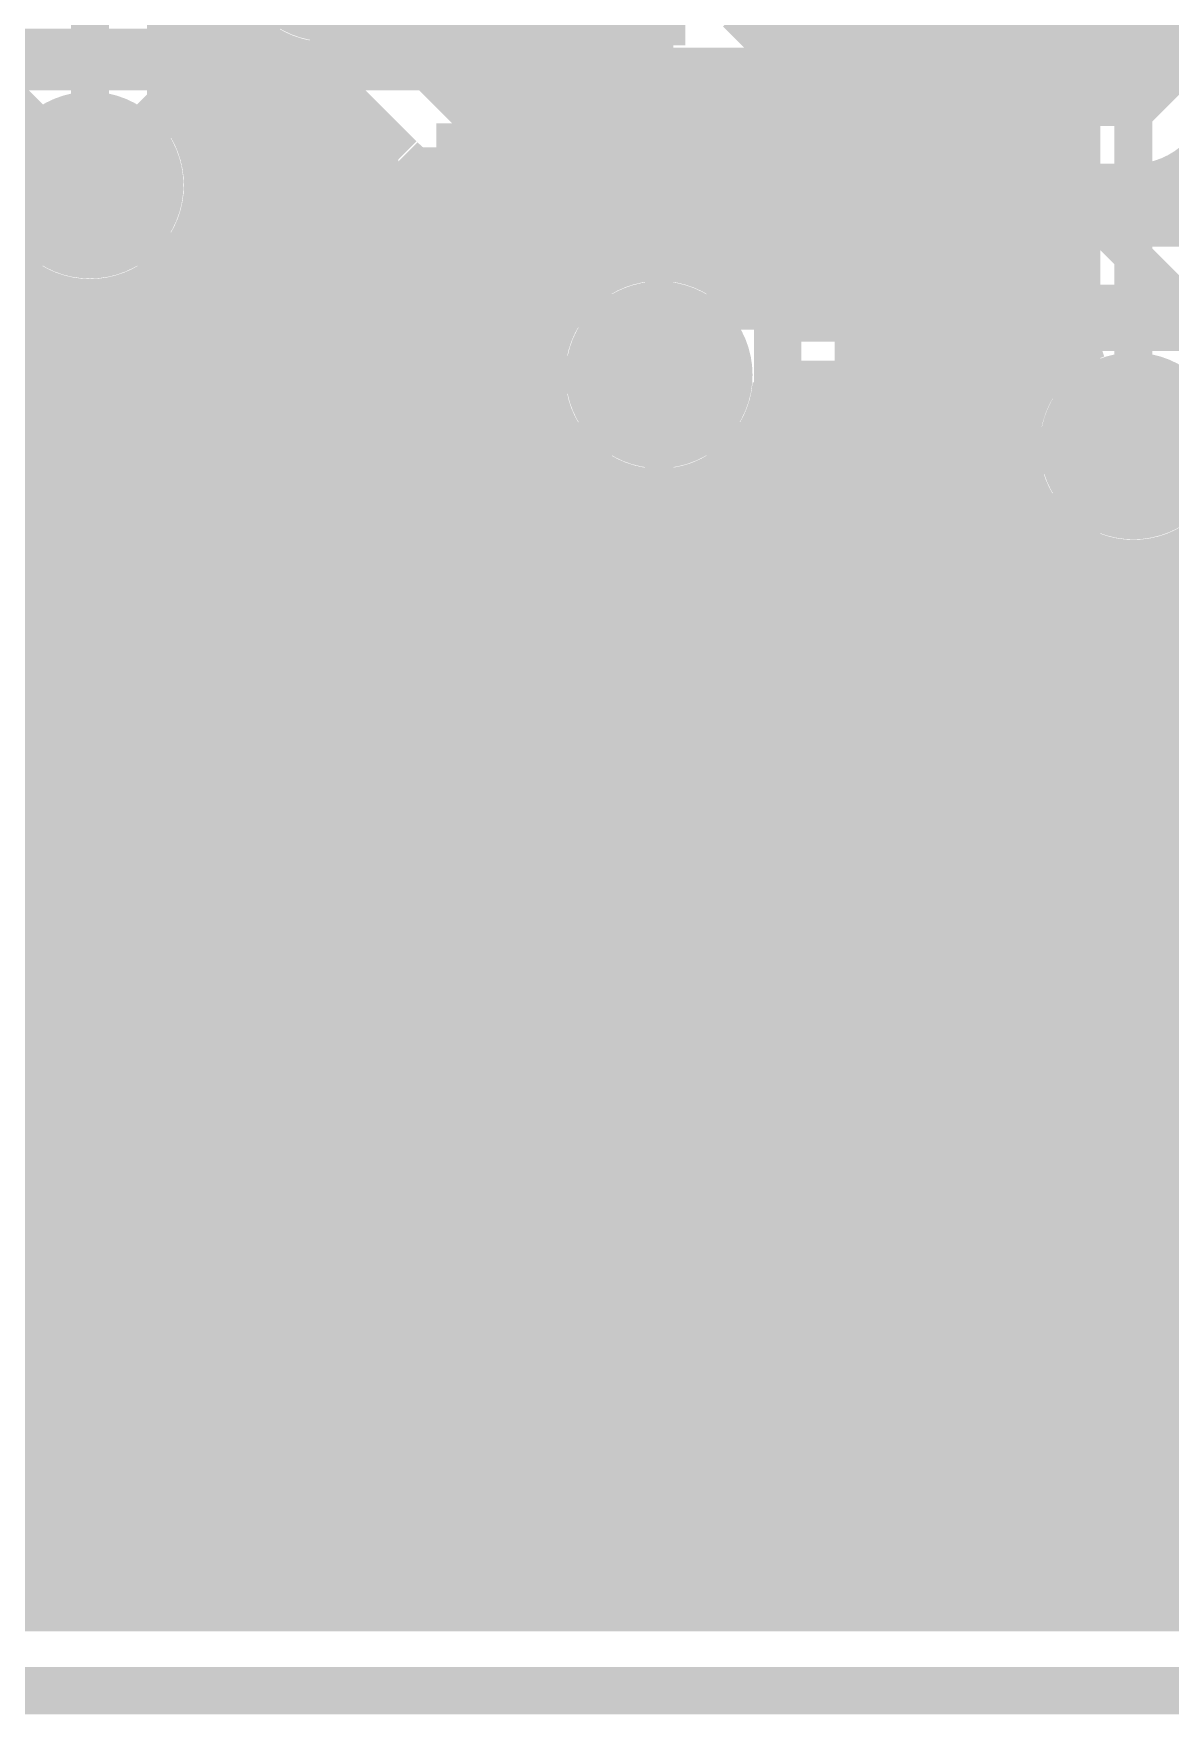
# Model space of a CAD drawing. Extents: x -4 to 136, y -50 to 40.
# Drawn here: x 36.15 to 42.24, y -4.13 to 4.88 of the extents above; entities that cross this region are included whole.
import ezdxf

# ---------------------------------------------------------------- set-up
doc = ezdxf.new("R2010")
doc.units = 0
doc.header["$MEASUREMENT"] = 0
doc.layers.get('0').update_dxf_attribs({"linetype": 'CONTINUOUS'})
for name, color, linetype in [('25-335-0_BOT', 7, 'CONTINUOUS'), ('25-335-0_DRD', 7, 'CONTINUOUS'), ('25-335-0_GND', 6, 'CONTINUOUS'), ('25-335-0_IN1', 4, 'CONTINUOUS'), ('25-335-0_SMT', 5, 'CONTINUOUS'), ('25-335-0_SPT', 10, 'CONTINUOUS'), ('25-335-0_SST', 9, 'CONTINUOUS'), ('25-335-0_TOP', 12, 'CONTINUOUS'), ('THRUHOLE_TAP', 15, 'CONTINUOUS')]:
    doc.layers.add(name, color=color, linetype=linetype)

# ---------------------------------------------------------------- blocks, each defined once
blk = doc.blocks.new('ROUND_40')
at = {"const_width": 0.29972}
blk.add_lwpolyline([(-0.14986, 0, 1), (0.14986, 0, 1)], format="xyb", close=True, dxfattribs=at)
blk = doc.blocks.new('ROUND_60')
at = {"const_width": 0.50038}
blk.add_lwpolyline([(-0.25019, 0, 1), (0.25019, 0, 1)], format="xyb", close=True, dxfattribs=at)
blk = doc.blocks.new('ROUND_63')
at = {"const_width": 0.0635}
blk.add_lwpolyline([(-0.03175, 0, 1), (0.03175, 0, 1)], format="xyb", close=True, dxfattribs=at)
blk = doc.blocks.new('RECTANGLE_2')
blk.add_solid([(0.4826, 0.4064), (0.4826, -0.4064), (-0.4826, 0.4064), (-0.4826, -0.4064)])
blk = doc.blocks.new('RECTANGLE_17')
blk.add_solid([(0.508, 0.635), (0.508, -0.635), (-0.508, 0.635), (-0.508, -0.635)])
blk = doc.blocks.new('ROUND_23')
at = {"const_width": 0.10033}
blk.add_lwpolyline([(-0.050164, 0, 1), (0.050164, 0, 1)], format="xyb", close=True, dxfattribs=at)

msp = doc.modelspace()

# ---------------------------------------------------------------- linework, layer by layer
at = {"layer": '25-335-0_BOT'}
for points, const_width in [([(36.449, 4.064), (36.449, 8.763)], 0.2032), ([(36.8808, 7.05866), (36.8808, 4.5212)], 0.254), ([(37.0332, 6.94182), (37.0332, 4.30022)], 0.254), ([(43.053, 5.588), (42.037, 4.572), (38.481, 4.572), (37.719, 5.334)], 0.381), ([(37.25926, 4.9022), (36.8808, 4.9022)], 0.254), ([(37.2618, 4.89966), (37.2618, -3.556)], 0.254), ([(37.4904, 4.74726), (37.4904, -3.556)], 0.254), ([(37.6428, 4.6736), (36.8808, 4.6736)], 0.254), ([(37.60216, 4.71424), (38.10762, 4.20878)], 0.254), ([(37.719, 4.5974), (37.719, -3.556)], 0.254), ([(37.8714, 4.445), (36.94938, 4.445)], 0.254), ([(37.9476, 4.3688), (37.9476, -3.556)], 0.254), ([(38.1, 4.2164), (37.0586, 4.2164)], 0.254), ([(38.1762, 4.15036), (38.1762, -3.556)], 0.254), ([(42.291, 4.11734), (42.291, 3.8608)], 0.254), ([(38.4048, 4.05638), (38.4048, -3.556)], 0.254), ([(42.037, 4.0513), (38.481, 4.0513)], 0.254), ([(38.6334, 4.0513), (38.6334, -3.556)], 0.254), ([(38.862, 4.0513), (38.862, -3.556)], 0.254), ([(39.0906, 4.0513), (39.0906, 3.52806)], 0.254), ([(39.3192, 4.0513), (39.3192, 3.65252)], 0.254), ([(39.5478, 4.0513), (39.5478, 3.7084)], 0.254), ([(39.7764, 4.0513), (39.7764, 3.8481)], 0.254), ([(40.005, 4.0513), (40.005, 3.8608)], 0.254), ([(40.2336, 4.0513), (40.2336, 3.8608)], 0.254), ([(40.4622, 4.0513), (40.4622, 3.8608)], 0.254), ([(40.6908, 4.0513), (40.6908, 3.8608)], 0.254), ([(40.9194, 4.0513), (40.9194, 3.8608)], 0.254), ([(41.148, 4.0513), (41.148, 3.8608)], 0.254), ([(41.3766, 4.0513), (41.3766, 3.8608)], 0.254), ([(41.6052, 4.0513), (41.6052, 3.8608)], 0.254), ([(41.8338, 4.0513), (41.8338, 3.8608)], 0.254), ([(42.0624, 4.0513), (42.0624, 3.8608)], 0.254), ([(48.92548, 3.9878), (37.07384, 3.9878)], 0.254), ([(48.90262, 3.8608), (39.878, 3.8608)], 0.254), ([(39.5986, 3.7592), (37.00018, 3.7592)], 0.254), ([(37.0332, 3.82778), (37.0332, -3.556)], 0.254), ([(39.497, 3.048), (39.878, 3.429), (49.149, 3.429), (49.53, 3.81)], 0.2032), ([(39.5732, 3.7338), (39.51478, 3.67792)], 0.254), ([(36.11372, 3.5306), (30.0228, 3.5306)], 0.254), ([(36.1188, 3.52806), (36.1188, -3.556)], 0.254), ([(39.0906, 3.5306), (36.78428, 3.5306)], 0.254), ([(36.8046, 3.5433), (36.8046, -3.556)], 0.254), ([(36.3474, 3.4417), (36.3474, -3.556)], 0.254), ([(36.576, 3.44678), (36.576, -3.556)], 0.254), ([(38.92042, 3.302), (30.0228, 3.302)], 0.254), ([(38.86708, 3.0734), (30.0228, 3.0734)], 0.254), ([(41.50106, 2.9972), (40.12438, 2.9972)], 0.254), ([(40.2336, 2.9972), (40.2336, -3.556)], 0.254), ([(40.4622, 2.9972), (40.4622, -3.556)], 0.254), ([(40.6908, 2.9972), (40.6908, -3.556)], 0.254), ([(40.9194, 2.9972), (40.9194, -3.556)], 0.254), ([(41.148, 2.9972), (41.148, -3.556)], 0.254), ([(41.3766, 2.9972), (41.3766, -3.556)], 0.254), ([(38.9001, 2.8448), (30.0228, 2.8448)], 0.254), ([(41.43248, 2.8448), (40.0939, 2.8448)], 0.254), ([(40.005, 2.67462), (40.005, -3.556)], 0.254), ([(39.03726, 2.6162), (30.0228, 2.6162)], 0.254), ([(41.40962, 2.6162), (39.9542, 2.6162)], 0.254), ([(39.0906, 2.5654), (39.0906, -3.556)], 0.254), ([(39.7764, 2.48412), (39.7764, -3.556)], 0.254), ([(39.3192, 2.44348), (39.3192, -3.556)], 0.254), ([(39.5478, 2.42062), (39.5478, -3.556)], 0.254), ([(41.47312, 2.3876), (30.0228, 2.3876)], 0.254), ([(41.66362, 2.159), (30.0228, 2.159)], 0.254), ([(41.6052, 2.20726), (41.6052, -3.556)], 0.254), ([(41.8338, 2.0701), (41.8338, -3.556)], 0.254), ([(42.0624, 2.03708), (42.0624, -3.556)], 0.254), ([(42.291, 2.09042), (42.291, -3.556)], 0.254), ([(45.76572, 1.9304), (30.0228, 1.9304)], 0.254), ([(45.54982, 1.7018), (30.0228, 1.7018)], 0.254), ([(45.47616, 1.4732), (30.0228, 1.4732)], 0.254), ([(45.48886, 1.2446), (30.0228, 1.2446)], 0.254), ([(45.59808, 1.016), (30.0228, 1.016)], 0.254), ([(45.94098, 0.7874), (30.0228, 0.7874)], 0.254), ([(49.6951, 0.5588), (30.0228, 0.5588)], 0.254), ([(49.83226, 0.3302), (30.0228, 0.3302)], 0.254), ([(53.00726, 0.1016), (30.0228, 0.1016)], 0.254), ([(53.23586, -0.127), (30.0228, -0.127)], 0.254), ([(53.46446, -0.3556), (30.0228, -0.3556)], 0.254), ([(50.97526, -0.5842), (30.0228, -0.5842)], 0.254), ([(50.8381, -0.8128), (30.0228, -0.8128)], 0.254), ([(50.80508, -1.0414), (30.0228, -1.0414)], 0.254), ([(46.48962, -1.27), (30.0228, -1.27)], 0.254), ([(46.29912, -1.4986), (30.0228, -1.4986)], 0.254), ([(46.23562, -1.7272), (30.0228, -1.7272)], 0.254), ([(46.25848, -1.9558), (30.12694, -1.9558)], 0.254), ([(46.3804, -2.1844), (30.2133, -2.1844)], 0.254), ([(53.09362, -2.413), (30.20822, -2.413)], 0.254), ([(52.90312, -2.6416), (30.1117, -2.6416)], 0.254), ([(52.83962, -2.8702), (29.82722, -2.8702)], 0.254), ([(52.86248, -3.0988), (26.83256, -3.0988)], 0.254), ([(52.9844, -3.3274), (15.9766, -3.3274)], 0.254), ([(68.38442, -3.556), (15.86738, -3.556)], 0.254)]:
    msp.add_lwpolyline(points, dxfattribs=dict(at, const_width=const_width))
at = {"layer": '25-335-0_BOT', "const_width": 0.254}
for points in [[(37.08908, 5.334, 0.3606326), (37.60216, 4.71424)], [(37.07892, 4.064, 0.2063464), (36.88152, 4.52196)], [(38.1127, 4.2037, 0.1989124), (38.481, 4.05115)], [(42.037, 4.0513, 0.1989117), (42.40519, 4.20381)], [(42.037, 4.0513, 0.1989117), (42.40519, 4.20381)], [(35.81908, 4.064, 0.4142136), (36.449, 3.43408)], [(36.449, 3.43408, 0.4142136), (37.07892, 4.064)], [(39.878, 3.8608, 0.1989132), (39.57267, 3.73433)], [(39.878, 3.8608, 0.1989132), (39.57267, 3.73433)], [(39.497, 3.67792, 0.4142136), (38.86708, 3.048)], [(38.86708, 3.048, 0.4142136), (39.497, 2.41808)], [(39.497, 2.41808, 0.3907443), (40.12438, 2.9972)], [(41.50106, 2.9972, 0.1389295), (41.40751, 2.667)], [(41.40708, 2.667, 0.4142136), (42.037, 2.03708)], [(42.037, 2.03708, 0.4142136), (42.66692, 2.667)]]:
    msp.add_lwpolyline(points, format="xyb", dxfattribs=at)
at = {"layer": '25-335-0_DRD', "const_width": 0.254}
for points in [[(-4.0005, 34.00044), (-4.0005, -4.0005), (135.99922, -4.0005), (135.99922, 34.00044), (-4.0005, 34.00044)], [(37.084, 5.969), (37.084, 4.699)], [(38.354, 5.969), (37.084, 4.699)], [(38.354, 4.699), (37.084, 5.969)], [(38.354, 4.699), (38.354, 5.969)], [(37.084, 4.699), (35.814, 4.699)], [(37.084, 4.699), (35.814, 3.429)], [(37.084, 3.429), (35.814, 4.699)], [(37.084, 4.699), (38.354, 4.699)], [(37.084, 3.429), (37.084, 4.699)], [(38.862, 3.683), (38.862, 2.413)], [(40.132, 3.683), (38.862, 3.683)], [(40.132, 3.683), (38.862, 2.413)], [(40.132, 2.413), (38.862, 3.683)], [(40.132, 2.413), (40.132, 3.683)], [(35.814, 3.429), (37.084, 3.429)], [(41.402, 3.302), (41.402, 2.032)], [(42.672, 3.302), (41.402, 3.302)], [(42.672, 3.302), (41.402, 2.032)], [(42.672, 2.032), (41.402, 3.302)], [(38.862, 2.413), (40.132, 2.413)], [(36.83, 2.032), (36.83, 0.762)], [(38.1, 2.032), (36.83, 2.032)], [(38.1, 2.032), (36.83, 0.762)], [(38.1, 0.762), (36.83, 2.032)], [(36.83, 2.032), (36.83, 0.762)], [(38.1, 2.032), (36.83, 2.032)], [(38.1, 2.032), (36.83, 0.762)], [(38.1, 0.762), (36.83, 2.032)], [(38.1, 0.762), (38.1, 2.032)], [(38.1, 0.762), (38.1, 2.032)], [(41.402, 2.032), (42.672, 2.032)], [(38.862, 1.8288), (38.862, 0.5588)], [(40.132, 1.8288), (38.862, 1.8288)], [(40.132, 1.8288), (38.862, 0.5588)], [(40.132, 0.5588), (38.862, 1.8288)], [(38.862, 1.8288), (38.862, 0.5588)], [(40.132, 1.8288), (38.862, 1.8288)], [(40.132, 1.8288), (38.862, 0.5588)], [(40.132, 0.5588), (38.862, 1.8288)], [(38.862, 1.8288), (38.862, 0.5588)], [(40.132, 1.8288), (38.862, 1.8288)], [(40.132, 1.8288), (38.862, 0.5588)], [(40.132, 0.5588), (38.862, 1.8288)], [(40.132, 0.5588), (40.132, 1.8288)], [(40.132, 0.5588), (40.132, 1.8288)], [(40.132, 0.5588), (40.132, 1.8288)], [(36.83, 0.762), (38.1, 0.762)], [(36.83, 0.762), (38.1, 0.762)], [(38.862, 0.5588), (40.132, 0.5588)], [(38.862, 0.5588), (40.132, 0.5588)], [(38.862, 0.5588), (40.132, 0.5588)]]:
    msp.add_lwpolyline(points, dxfattribs=at)
at = {"layer": '25-335-0_GND', "const_width": 0.254}
msp.add_lwpolyline([(-4.0005, 34.00044), (-4.0005, -4.0005), (135.99922, -4.0005), (135.99922, 34.00044), (-4.0005, 34.00044)], dxfattribs=at)
at = {"layer": '25-335-0_IN1'}
for points, const_width in [([(40.005, 32.06242), (40.005, 4.9276)], 0.254), ([(11.557, 19.812), (15.113, 19.812), (17.145, 17.78), (17.145, 10.033), (17.653, 9.525), (24.003, 9.525), (28.829, 4.699), (39.624, 4.699), (40.132, 4.191), (40.132, -1.905), (40.64, -2.413), (49.149, -2.413), (49.657, -1.905), (57.023, -1.905), (57.658, -1.27)], 0.2032), ([(40.2336, 18.9484), (40.2336, 4.699)], 0.254), ([(40.4622, 18.82648), (40.4622, 4.46786)], 0.254), ([(40.6908, 18.80362), (40.6908, -1.85166)], 0.254), ([(4.318, 14.859), (4.318, 2.032), (8.255, -1.905), (16.51, -1.905), (17.018, -1.397), (17.018, 0.254), (21.082, 4.318), (25.527, 4.318), (26.797, 3.048), (39.497, 3.048)], 0.2032), ([(40.9194, 11.90498), (40.9194, -1.9812)], 0.254), ([(41.656, 10.668), (42.037, 10.287), (42.037, 2.667)], 0.2032), ([(41.148, 10.29462), (41.148, -1.9812)], 0.254), ([(41.3766, 10.10412), (41.3766, -1.9812)], 0.254), ([(41.6052, 10.04062), (41.6052, 3.1242)], 0.254), ([(39.9288, 5.0038), (40.43172, 4.50088)], 0.254), ([(41.6052, 4.9022), (40.0304, 4.9022)], 0.254), ([(41.6052, 4.6736), (40.259, 4.6736)], 0.254), ([(41.6052, 4.445), (40.47998, 4.445)], 0.254), ([(41.6052, 4.2164), (40.5638, 4.2164)], 0.254), ([(40.5638, 4.191), (40.5638, -1.72466)], 0.254), ([(41.6052, 3.9878), (40.5638, 3.9878)], 0.254), ([(41.6052, 3.7592), (40.5638, 3.7592)], 0.254), ([(36.11372, 3.5306), (26.924, 3.5306)], 0.254), ([(36.21278, 3.4798), (26.9748, 3.4798)], 0.254), ([(36.1188, 3.52806), (36.1188, 3.4798)], 0.254), ([(41.6052, 3.5306), (40.5638, 3.5306)], 0.254), ([(41.6052, 3.302), (40.5638, 3.302)], 0.254), ([(41.5544, 3.0734), (40.5638, 3.0734)], 0.254), ([(41.43248, 2.8448), (40.5638, 2.8448)], 0.254), ([(39.03726, 2.6162), (26.797, 2.6162)], 0.254), ([(36.1188, 2.6162), (36.1188, -3.556)], 0.254), ([(36.3474, 2.6162), (36.3474, -3.556)], 0.254), ([(36.576, 2.6162), (36.576, -3.556)], 0.254), ([(36.8046, 2.6162), (36.8046, -3.556)], 0.254), ([(37.0332, 2.6162), (37.0332, -3.556)], 0.254), ([(37.2618, 2.6162), (37.2618, -3.556)], 0.254), ([(37.4904, 2.6162), (37.4904, -3.556)], 0.254), ([(37.719, 2.6162), (37.719, -3.556)], 0.254), ([(37.9476, 2.6162), (37.9476, -3.556)], 0.254), ([(38.1762, 2.6162), (38.1762, -3.556)], 0.254), ([(38.4048, 2.6162), (38.4048, -3.556)], 0.254), ([(38.6334, 2.6162), (38.6334, -3.556)], 0.254), ([(38.862, 2.6162), (38.862, -3.556)], 0.254), ([(41.40962, 2.6162), (40.5638, 2.6162)], 0.254), ([(39.0906, 2.5654), (39.0906, -3.556)], 0.254), ([(39.3192, 2.44348), (39.3192, -3.556)], 0.254), ([(39.5478, 2.42062), (39.5478, -3.556)], 0.254), ([(39.7002, 2.4511), (39.7002, -1.905)], 0.254), ([(39.7002, 2.3876), (25.52954, 2.3876)], 0.254), ([(41.47312, 2.3876), (40.5638, 2.3876)], 0.254), ([(39.7002, 2.159), (25.3746, 2.159)], 0.254), ([(41.66362, 2.159), (40.5638, 2.159)], 0.254), ([(41.6052, 2.20726), (41.6052, -1.9812)], 0.254), ([(41.8338, 2.0701), (41.8338, -1.9812)], 0.254), ([(42.0624, 2.03708), (42.0624, -1.9812)], 0.254), ([(42.291, 2.09042), (42.291, -1.9812)], 0.254), ([(39.7002, 1.9304), (20.701, 1.9304)], 0.254), ([(45.6692, 1.9304), (40.5638, 1.9304)], 0.254), ([(39.7002, 1.7018), (20.4724, 1.7018)], 0.254), ([(45.54982, 1.7018), (40.5638, 1.7018)], 0.254), ([(39.7002, 1.4732), (20.2438, 1.4732)], 0.254), ([(45.47616, 1.4732), (40.5638, 1.4732)], 0.254), ([(39.7002, 1.2446), (20.1676, 1.2446)], 0.254), ([(45.48886, 1.2446), (40.5638, 1.2446)], 0.254), ([(39.7002, 1.016), (20.05838, 1.016)], 0.254), ([(45.59808, 1.016), (40.5638, 1.016)], 0.254), ([(39.7002, 0.7874), (21.18106, 0.7874)], 0.254), ([(45.94098, 0.7874), (40.5638, 0.7874)], 0.254), ([(39.7002, 0.5588), (21.30552, 0.5588)], 0.254), ([(46.3423, 0.5588), (40.5638, 0.5588)], 0.254), ([(39.7002, 0.3302), (21.32838, 0.3302)], 0.254), ([(46.3423, 0.3302), (40.5638, 0.3302)], 0.254), ([(39.7002, 0.1016), (21.26488, 0.1016)], 0.254), ([(46.3423, 0.1016), (40.5638, 0.1016)], 0.254), ([(39.7002, -0.127), (21.07184, -0.127)], 0.254), ([(46.3423, -0.127), (40.5638, -0.127)], 0.254), ([(39.7002, -0.3556), (26.76906, -0.3556)], 0.254), ([(46.3423, -0.3556), (40.5638, -0.3556)], 0.254), ([(39.7002, -0.5842), (26.89352, -0.5842)], 0.254), ([(46.3423, -0.5842), (40.5638, -0.5842)], 0.254), ([(39.7002, -0.8128), (26.91638, -0.8128)], 0.254), ([(46.3423, -0.8128), (40.5638, -0.8128)], 0.254), ([(39.7002, -1.0414), (26.85288, -1.0414)], 0.254), ([(46.3423, -1.0414), (40.5638, -1.0414)], 0.254), ([(39.7002, -1.27), (26.65984, -1.27)], 0.254), ([(46.3423, -1.27), (40.5638, -1.27)], 0.254), ([(39.7002, -1.4986), (26.162, -1.4986)], 0.254), ([(46.29912, -1.4986), (40.5638, -1.4986)], 0.254), ([(39.7002, -1.7272), (29.88056, -1.7272)], 0.254), ([(40.5638, -1.72466), (40.8178, -1.9812)], 0.254), ([(46.23562, -1.7272), (40.5638, -1.7272)], 0.254), ([(39.70274, -1.9558), (30.12694, -1.9558)], 0.254), ([(46.25848, -1.9558), (40.7924, -1.9558)], 0.254), ([(46.2661, -1.9812), (40.8178, -1.9812)], 0.254), ([(39.8018, -2.1844), (30.2133, -2.1844)], 0.254), ([(39.7764, -2.14884), (39.7764, -3.556)], 0.254), ([(39.8272, -2.2098), (40.32758, -2.71272)], 0.254), ([(40.02786, -2.413), (30.20822, -2.413)], 0.254), ([(40.005, -2.3876), (40.005, -3.556)], 0.254), ([(40.25646, -2.6416), (30.1117, -2.6416)], 0.254), ([(40.2336, -2.6162), (40.2336, -3.556)], 0.254), ([(40.4622, -2.8067), (40.4622, -3.556)], 0.254), ([(52.83962, -2.8702), (29.82722, -2.8702)], 0.254), ([(49.149, -2.8448), (40.64, -2.8448)], 0.254), ([(40.6908, -2.8448), (40.6908, -3.556)], 0.254), ([(40.9194, -2.8448), (40.9194, -3.556)], 0.254), ([(41.148, -2.8448), (41.148, -3.556)], 0.254), ([(41.3766, -2.8448), (41.3766, -3.556)], 0.254), ([(41.6052, -2.8448), (41.6052, -3.556)], 0.254), ([(41.8338, -2.8448), (41.8338, -3.556)], 0.254), ([(42.0624, -2.8448), (42.0624, -3.556)], 0.254), ([(42.291, -2.8448), (42.291, -3.556)], 0.254), ([(52.86248, -3.0988), (26.83256, -3.0988)], 0.254), ([(52.9844, -3.3274), (15.9766, -3.3274)], 0.254), ([(68.38442, -3.556), (15.86738, -3.556)], 0.254)]:
    msp.add_lwpolyline(points, dxfattribs=dict(at, const_width=const_width))
at = {"layer": '25-335-0_IN1', "const_width": 0.254}
for points in [[(40.5638, 4.191, 0.1989124), (40.43733, 4.49633)], [(40.5638, 4.191, 0.1989124), (40.43733, 4.49633)], [(35.81908, 4.064, 0.3056554), (36.21278, 3.4798)], [(41.6052, 3.1242, 0.2063465), (41.40813, 2.667)], [(41.40708, 2.667, 0.4142136), (42.037, 2.03708)], [(42.037, 2.03708, 0.4142136), (42.66692, 2.667)], [(39.03726, 2.6162, 0.2070673), (39.497, 2.41728)], [(39.497, 2.41808, 0.082214), (39.7, 2.45168)], [(39.7002, -1.905, 0.1989115), (39.82667, -2.21033)], [(40.3352, -2.7178, 0.1989124), (40.64, -2.84405)], [(40.3352, -2.7178, 0.1989124), (40.64, -2.84405)]]:
    msp.add_lwpolyline(points, format="xyb", dxfattribs=at)
at = {"layer": '25-335-0_SST', "const_width": 0.1524}
for points in [[(39.5605, 4.8895), (39.5605, 7.8105), (37.9222, 7.8105), (37.9222, 4.8895), (39.5605, 4.8895)], [(40.4495, 7.8105), (40.4495, 4.8895), (42.0878, 4.8895), (42.0878, 7.8105), (40.4495, 7.8105)], [(35.433, 0.254), (39.497, 0.254), (39.497, 4.826), (37.719, 4.826), (37.465, 4.572), (37.211, 4.826), (35.433, 4.826), (35.433, 0.254)], [(41.783, 0.254), (45.847, 0.254), (45.847, 4.826), (44.069, 4.826), (43.815, 4.572), (43.561, 4.826), (41.783, 4.826), (41.783, 0.254)], [(41.4655, 0.4445), (41.4655, 3.3655), (39.8272, 3.3655), (39.8272, 0.4445), (41.4655, 0.4445)], [(40.44442, -0.04572), (40.44442, -0.40132), (40.61206, -0.51816), (40.78224, -0.51816), (40.95242, -0.40132), (40.95242, -0.04572), (39.93642, -0.04572)], [(37.0078, -0.07874), (36.83762, -0.13716), (36.83762, -0.37338), (37.0078, -0.43434), (37.17798, -0.55118), (37.68598, -0.55118), (37.85362, -0.49276), (37.85362, -0.13716), (37.68598, -0.07874), (37.0078, -0.07874)], [(37.17798, -0.31496), (36.83762, -0.55118)], [(40.44442, -0.34036), (39.93642, -0.51816)], [(39.93642, -1.00076), (40.95242, -1.35636), (40.95242, -0.88392)], [(36.83762, -1.27254), (36.83762, -1.03378)], [(36.83762, -1.15316), (37.85362, -1.15316), (37.68598, -1.03378)], [(37.34562, -2.04978), (37.5158, -2.11074), (37.68598, -2.11074), (37.85362, -2.04978), (37.85362, -1.69418), (37.68598, -1.63576), (37.5158, -1.63576), (37.34562, -1.69418), (37.34562, -2.04978), (37.17798, -2.11074), (37.0078, -2.11074), (36.83762, -2.04978), (36.83762, -1.69418), (37.0078, -1.63576), (37.17798, -1.63576), (37.34562, -1.69418)], [(39.93642, -2.19456), (39.93642, -1.72212), (40.61206, -2.19456), (40.78224, -2.19456), (40.95242, -2.13614), (40.95242, -1.78054), (40.78224, -1.72212)]]:
    msp.add_lwpolyline(points, dxfattribs=at)
at = {"layer": '25-335-0_TOP'}
for points, const_width in [([(22.86, 3.683), (23.114, 3.937), (27.94, 3.937), (29.21, 2.667), (32.385, 2.667), (34.417, 4.699), (41.021, 4.699), (43.18, 2.54), (44.323, 2.54), (45.212, 3.429), (45.593, 3.429), (46.482, 2.54), (49.149, 2.54), (49.784, 3.175), (51.308, 3.175)], 0.2032), ([(40.84066, 4.2672), (38.3032, 4.2672)], 0.254), ([(38.3032, 4.2672), (38.3032, 2.7178)], 0.254), ([(40.89146, 4.2164), (38.3032, 4.2164)], 0.254), ([(38.4048, 4.2672), (38.4048, 2.3622)], 0.254), ([(38.6334, 4.2672), (38.6334, 2.3622)], 0.254), ([(38.862, 4.2672), (38.862, 2.3622)], 0.254), ([(39.0906, 4.2672), (39.0906, 3.52806)], 0.254), ([(39.3192, 4.2672), (39.3192, 3.65252)], 0.254), ([(39.5478, 4.2672), (39.5478, 3.67538)], 0.254), ([(39.7764, 4.2672), (39.7764, 3.61188)], 0.254), ([(40.005, 4.2672), (40.005, 3.41884)], 0.254), ([(40.2336, 4.2672), (40.2336, 3.3528)], 0.254), ([(40.4622, 4.2672), (40.4622, 3.3528)], 0.254), ([(40.6908, 4.2672), (40.6908, 3.3528)], 0.254), ([(40.84066, 4.2672), (41.84142, 3.26644)], 0.254), ([(40.9194, 4.18846), (40.9194, 3.3528)], 0.254), ([(37.465, 3.683), (36.83, 3.683), (36.449, 4.064)], 0.2032), ([(41.12006, 3.9878), (38.3032, 3.9878)], 0.254), ([(41.148, 3.95986), (41.148, 3.3528)], 0.254), ([(41.34866, 3.7592), (38.3032, 3.7592)], 0.254), ([(41.3766, 3.73126), (41.3766, 3.3528)], 0.254), ([(36.11372, 3.5306), (33.8582, 3.5306)], 0.254), ([(36.1188, 3.52806), (36.1188, 2.4638)], 0.254), ([(39.0906, 3.5306), (38.3032, 3.5306)], 0.254), ([(41.57726, 3.5306), (39.90086, 3.5306)], 0.254), ([(41.6052, 3.50266), (41.6052, 3.1242)], 0.254), ([(36.3474, 3.4417), (36.3474, 2.3622)], 0.254), ([(36.46678, 3.43408), (36.5252, 3.3782)], 0.254), ([(36.6268, 3.302), (35.1028, 3.302)], 0.254), ([(36.576, 3.33248), (36.576, 2.3622)], 0.254), ([(36.6268, 3.302), (36.6268, 2.7178)], 0.254), ([(38.92042, 3.302), (38.3032, 3.302)], 0.254), ([(41.4528, 3.3528), (40.04818, 3.3528)], 0.254), ([(41.4528, 3.3528), (41.4528, 3.0988)], 0.254), ([(41.80586, 3.302), (41.4528, 3.302)], 0.254), ([(36.6268, 3.0734), (35.1028, 3.0734)], 0.254), ([(38.86708, 3.0734), (38.3032, 3.0734)], 0.254), ([(41.57726, 3.0988), (41.4528, 3.0988)], 0.254), ([(35.6616, 2.921), (36.2204, 2.3622)], 0.254), ([(36.6268, 2.8448), (35.7378, 2.8448)], 0.254), ([(38.9001, 2.8448), (38.3032, 2.8448)], 0.254), ([(38.3032, 2.7178), (36.6268, 2.7178)], 0.254), ([(36.8046, 2.7178), (36.8046, 2.3622)], 0.254), ([(37.0332, 2.7178), (37.0332, 2.3622)], 0.254), ([(37.2618, 2.7178), (37.2618, 2.3622)], 0.254), ([(37.4904, 2.7178), (37.4904, 0.3048)], 0.254), ([(37.719, 2.7178), (37.719, 2.3622)], 0.254), ([(37.9476, 2.7178), (37.9476, 2.3622)], 0.254), ([(38.1762, 2.7178), (38.1762, 2.3622)], 0.254), ([(36.449, 1.397), (36.449, 1.524), (35.3568, 2.6162), (34.29, 2.6162)], 0.2032), ([(39.03726, 2.6162), (35.9664, 2.6162)], 0.254), ([(40.64, 2.6162), (40.64, 2.667), (40.6908, 2.667), (40.64, 2.6162)], 0.2032), ([(42.037, 2.667), (40.767, 2.667), (40.6908, 2.667), (40.64, 2.6162)], 0.2032), ([(40.64, 2.6162), (40.6908, 2.667), (40.767, 2.667), (40.8178, 2.6162), (42.164, 2.6162), (42.799, 1.9812), (42.799, 1.397)], 0.2032), ([(39.0906, 2.5654), (39.0906, 2.3622)], 0.254), ([(39.7764, 2.48412), (39.7764, 0.3048)], 0.254), ([(39.8272, 2.51206), (39.8272, 1.9304)], 0.254), ([(39.3192, 2.44348), (39.3192, 0.3048)], 0.254), ([(39.5478, 2.42062), (39.5478, 0.3048)], 0.254), ([(39.8272, 2.3876), (36.195, 2.3876)], 0.254), ([(37.2872, 2.3622), (36.2204, 2.3622)], 0.254), ([(37.2872, 2.3622), (37.2872, 0.4318)], 0.254), ([(39.3192, 2.3622), (37.6428, 2.3622), (37.6428, 0.4318)], 0.254), ([(38.481, 2.3622), (38.481, 1.397)], 0.254), ([(39.3192, 2.3622), (39.3192, 0.4318)], 0.254), ([(37.6428, 2.159), (37.2872, 2.159)], 0.254), ([(39.8272, 2.159), (39.3192, 2.159)], 0.254), ([(41.4528, 2.1844), (41.4528, 1.9304)], 0.254), ([(41.6306, 2.1844), (41.4528, 2.1844)], 0.254), ([(41.66362, 2.159), (41.4528, 2.159)], 0.254), ([(41.6052, 2.1844), (41.6052, 0.3048)], 0.254), ([(41.8338, 2.0701), (41.8338, 0.3048)], 0.254), ([(41.9608, 2.04216), (41.9608, 0.4318)], 0.254), ([(65.786, 2.032), (60.071, 2.032), (59.436, 1.397), (54.229, 1.397), (53.975, 1.143), (52.705, 1.143), (52.07, 1.778), (51.308, 1.778), (50.927, 1.397), (50.927, 0.508), (50.292, -0.127), (46.355, -0.127), (45.847, -0.635), (26.416, -0.635), (26.289, -0.762)], 0.2032), ([(37.6428, 1.9304), (37.2872, 1.9304)], 0.254), ([(39.8272, 1.9304), (39.3192, 1.9304)], 0.254), ([(39.8272, 1.9304), (39.8272, 1.8796)], 0.254), ([(39.8272, 1.8796), (39.8272, 0.4572)], 0.254), ([(41.4528, 1.9304), (41.4528, 1.8796)], 0.254), ([(41.9608, 1.9304), (41.4528, 1.9304)], 0.254), ([(41.4528, 1.8796), (41.4528, 0.4572)], 0.254), ([(37.6428, 1.7018), (37.2872, 1.7018)], 0.254), ([(39.8272, 1.7018), (39.3192, 1.7018)], 0.254), ([(41.9608, 1.7018), (41.4528, 1.7018)], 0.254), ([(37.6428, 1.4732), (37.2872, 1.4732)], 0.254), ([(39.8272, 1.4732), (39.3192, 1.4732)], 0.254), ([(41.9608, 1.4732), (41.4528, 1.4732)], 0.254), ([(38.481, 1.397), (37.465, 1.397)], 0.2032), ([(38.481, 1.397), (37.465, 1.397)], 0.2032), ([(37.6428, 1.397), (38.481, 1.397)], 0.254), ([(39.3192, 1.397), (38.481, 1.397)], 0.254), ([(37.6428, 1.2446), (37.2872, 1.2446)], 0.254), ([(39.8272, 1.2446), (39.3192, 1.2446)], 0.254), ([(41.9608, 1.2446), (41.4528, 1.2446)], 0.254), ([(40.64, 1.1938), (39.497, 1.1938)], 0.2032), ([(39.497, 1.1938), (40.64, 1.1938)], 0.2032), ([(40.64, 1.1938), (39.497, 1.1938)], 0.2032), ([(39.8272, 1.1938), (40.64, 1.1938)], 0.254), ([(40.64, 0.4572), (40.64, 1.1938)], 0.254), ([(41.4528, 1.1938), (40.64, 1.1938)], 0.254), ([(13.843, -2.921), (15.24, -1.524), (16.256, -1.524), (17.145, -2.413), (24.511, -2.413), (25.527, -1.397), (27.178, -1.397), (27.432, -1.143), (45.974, -1.143), (46.482, -0.635), (50.8, -0.635), (51.562, 0.127), (51.562, 1.143)], 0.2032), ([(37.6428, 1.016), (37.2872, 1.016)], 0.254), ([(39.8272, 1.016), (39.3192, 1.016)], 0.254), ([(41.9608, 1.016), (41.4528, 1.016)], 0.254), ([(37.6428, 0.7874), (37.2872, 0.7874)], 0.254), ([(39.8272, 0.7874), (39.3192, 0.7874)], 0.254), ([(41.9608, 0.7874), (41.4528, 0.7874)], 0.254), ([(50.292, 0.762), (49.911, 0.381), (46.228, 0.381), (45.72, -0.127), (25.654, -0.127), (25.146, -0.635), (18.796, -0.635), (18.034, 0.127)], 0.2032), ([(37.6428, 0.5588), (37.2872, 0.5588)], 0.254), ([(39.8272, 0.5588), (39.3192, 0.5588)], 0.254), ([(41.9608, 0.5588), (41.4528, 0.5588)], 0.254), ([(37.2872, 0.4318), (35.6108, 0.4318)], 0.254), ([(36.1188, 0.4318), (36.1188, 0.3048)], 0.254), ([(36.3474, 0.4318), (36.3474, 0.3048)], 0.254), ([(36.576, 0.4318), (36.576, 0.3048)], 0.254), ([(36.8046, 0.4318), (36.8046, 0.3048)], 0.254), ([(37.0332, 0.4318), (37.0332, 0.3048)], 0.254), ([(37.2618, 0.4318), (37.2618, 0.3048)], 0.254), ([(39.3192, 0.4318), (37.6428, 0.4318)], 0.254), ([(37.719, 0.4318), (37.719, 0.3048)], 0.254), ([(37.9476, 0.4318), (37.9476, 0.3048)], 0.254), ([(38.1762, 0.4318), (38.1762, 0.3048)], 0.254), ([(38.4048, 0.4318), (38.4048, 0.3048)], 0.254), ([(38.6334, 0.4318), (38.6334, 0.3048)], 0.254), ([(38.862, 0.4318), (38.862, 0.3048)], 0.254), ([(39.0906, 0.4318), (39.0906, 0.3048)], 0.254), ([(41.4528, 0.4572), (39.8272, 0.4572)], 0.254), ([(40.005, 0.4572), (40.005, 0.3048)], 0.254), ([(40.2336, 0.4572), (40.2336, 0.3048)], 0.254), ([(40.4622, 0.4572), (40.4622, 0.3048)], 0.254), ([(40.6908, 0.4572), (40.6908, 0.3048)], 0.254), ([(40.9194, 0.4572), (40.9194, 0.3048)], 0.254), ([(41.148, 0.4572), (41.148, 0.3048)], 0.254), ([(41.3766, 0.4572), (41.3766, 0.3048)], 0.254), ([(43.6372, 0.4318), (41.9608, 0.4318)], 0.254), ([(42.0624, 0.4318), (42.0624, 0.3048)], 0.254), ([(42.291, 0.4318), (42.291, 0.3048)], 0.254), ([(45.56506, 0.3302), (33.5788, 0.3302)], 0.254), ([(45.53966, 0.3048), (33.5534, 0.3048)], 0.254), ([(3.048, -3.302), (3.55092, -3.302), (3.80492, -3.556), (14.097, -3.556), (15.621, -2.032), (16.129, -2.032), (17.018, -2.921), (24.638, -2.921), (25.654, -1.905), (27.305, -1.905), (27.559, -1.651), (46.101, -1.651), (46.609, -1.143), (51.308, -1.143), (51.435, -1.016)], 0.2032), ([(29.591, -2.286), (29.591, -2.413), (52.197, -2.413), (52.324, -2.286), (53.975, -2.286), (54.61, -2.921), (68.453, -2.921), (68.707, -2.667), (87.757, -2.667), (88.011, -2.921), (88.646, -2.921), (89.662, -1.905)], 0.2032), ([(53.467, -2.921), (53.34, -3.048), (27.051, -3.048), (26.543, -2.54)], 0.381), ([(15.367, -3.175), (15.86992, -3.175), (16.12392, -3.429), (26.035, -3.429), (26.162, -3.556), (68.707, -3.556), (68.961, -3.302)], 0.2032)]:
    msp.add_lwpolyline(points, dxfattribs=dict(at, const_width=const_width))
at = {"layer": '25-335-0_TOP', "const_width": 0.254}
for points in [[(35.81908, 4.064, 0.4142136), (36.449, 3.43408)], [(39.497, 3.67792, 0.4142136), (38.86708, 3.048)], [(40.04818, 3.3528, 0.2729014), (39.497, 3.67792)], [(36.5252, 3.3782, 0.0739948), (36.62715, 3.30266)], [(36.5252, 3.3782, 0.0739948), (36.62715, 3.30266)], [(41.84142, 3.26644, 0.1259969), (41.57739, 3.09867)], [(38.86708, 3.048, 0.4142136), (39.497, 2.41808)], [(39.497, 2.41808, 0.1389288), (39.82742, 2.5117)], [(41.6306, 2.1844, 0.1456515), (41.96062, 2.04072)]]:
    msp.add_lwpolyline(points, format="xyb", dxfattribs=at)

# ---------------------------------------------------------------- block references
at = {"layer": '25-335-0_BOT'}
for p in [(36.449, 4.064), (39.497, 3.048), (42.037, 2.667), (37.465, 1.397), (39.497, 1.1938)]:
    msp.add_blockref('ROUND_40', p, dxfattribs=at)
at = {"layer": '25-335-0_GND'}
for name, p in [('ROUND_60', (37.719, 5.334)), ('ROUND_60', (36.449, 4.064)), ('ROUND_60', (39.497, 3.048)), ('ROUND_60', (42.037, 2.667)), ('ROUND_63', (37.465, 1.397)), ('ROUND_63', (39.497, 1.1938))]:
    msp.add_blockref(name, p, dxfattribs=at)
at = {"layer": '25-335-0_IN1'}
for p in [(36.449, 4.064), (39.497, 3.048), (42.037, 2.667), (37.465, 1.397), (39.497, 1.1938)]:
    msp.add_blockref('ROUND_40', p, dxfattribs=at)
at = {"layer": '25-335-0_SMT'}
for name, p in [('RECTANGLE_17', (37.465, 3.683)), ('RECTANGLE_2', (40.64, 2.6162)), ('RECTANGLE_17', (36.449, 1.397)), ('RECTANGLE_17', (38.481, 1.397)), ('RECTANGLE_2', (40.64, 1.1938))]:
    msp.add_blockref(name, p, dxfattribs=at)
at = {"layer": '25-335-0_SPT'}
for name, p in [('RECTANGLE_17', (37.465, 3.683)), ('RECTANGLE_2', (40.64, 2.6162)), ('RECTANGLE_17', (36.449, 1.397)), ('RECTANGLE_17', (38.481, 1.397)), ('RECTANGLE_2', (40.64, 1.1938))]:
    msp.add_blockref(name, p, dxfattribs=at)
at = {"layer": '25-335-0_TOP'}
for name, p in [('ROUND_40', (36.449, 4.064)), ('RECTANGLE_17', (37.465, 3.683)), ('ROUND_40', (39.497, 3.048)), ('RECTANGLE_2', (40.64, 2.6162)), ('ROUND_40', (42.037, 2.667)), ('RECTANGLE_17', (36.449, 1.397)), ('RECTANGLE_17', (38.481, 1.397)), ('ROUND_40', (37.465, 1.397)), ('RECTANGLE_2', (40.64, 1.1938)), ('ROUND_40', (39.497, 1.1938))]:
    msp.add_blockref(name, p, dxfattribs=at)
at = {"layer": 'THRUHOLE_TAP'}
for p in [(36.449, 4.064), (39.497, 3.048), (42.037, 2.667), (37.465, 1.397), (39.497, 1.1938)]:
    msp.add_blockref('ROUND_23', p, dxfattribs=at)

doc.saveas('drawing.dxf')
